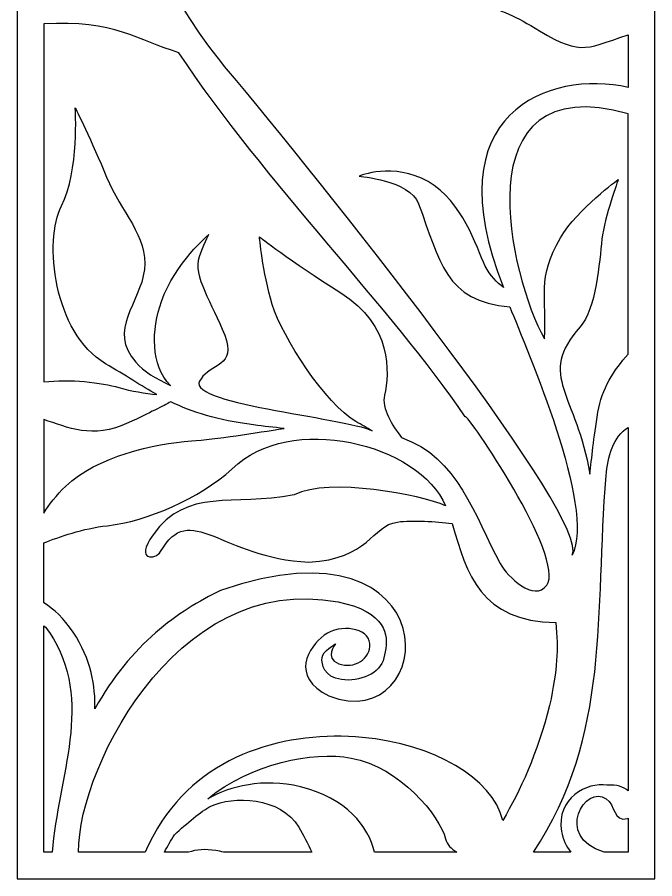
# Model space of a CAD drawing. Header units: centimetres. Extents: x -49 to 17, y -124 to 110.
# Drawn here: x -49.5 to 17.3, y -123.6 to -33.3 of the extents above; entities that cross this region are included whole.
import ezdxf

# ---------------------------------------------------------------- set-up
doc = ezdxf.new("R2010")
doc.units = ezdxf.units.CM
doc.header["$MEASUREMENT"] = 0
doc.layers.add('layer 1', color=7, linetype='Continuous')

msp = doc.modelspace()

# ---------------------------------------------------------------- linework, layer by layer
at = {"layer": 'layer 1', "color": 141}
for points, knots in [([(14.53017, -123.61049), (14.53017, -123.61049), (2.59773, -123.61049), (2.59773, -123.61049), (2.59773, -123.61049), (2.59773, -123.61049), (-3.28819, -123.61049), (-3.28819, -123.61049), (-3.28819, -123.61049), (-3.28819, -123.61049), (-11.98236, -123.61049), (-11.98236, -123.61049), (-11.98236, -123.61049), (-11.98236, -123.61049), (-17.14743, -123.61049), (-17.14743, -123.61049), (-17.14743, -123.61049), (-17.14743, -123.61049), (-24.10358, -123.61049), (-24.10358, -123.61049), (-24.10358, -123.61049), (-24.10358, -123.61049), (-29.57331, -123.61049), (-29.57331, -123.61049), (-29.57331, -123.61049), (-29.57331, -123.61049), (-33.49654, -123.61049), (-33.49654, -123.61049), (-33.49654, -123.61049), (-33.49654, -123.61049), (-35.16635, -123.61049), (-35.16635, -123.61049), (-35.16635, -123.61049), (-35.16635, -123.61049), (-35.2209, -123.61049), (-35.2209, -123.61049), (-35.2209, -123.61049), (-35.2209, -123.61049), (-37.13252, -123.61049), (-37.13252, -123.61049), (-37.13252, -123.61049), (-37.13252, -123.61049), (-43.0634, -123.61049), (-43.0634, -123.61049), (-43.0634, -123.61049), (-43.0634, -123.61049), (-45.85466, -123.61049), (-45.85466, -123.61049), (-45.85466, -123.61049), (-45.85466, -123.61049), (-46.70176, -123.61049), (-46.70176, -123.61049), (-46.70176, -123.61049), (-46.70176, -123.61049), (-49.48503, -123.61049), (-49.48503, -123.61049), (-49.48503, -123.61049), (-49.48503, -123.61049), (-49.48503, -120.82722), (-49.48503, -120.82722), (-49.48503, -120.82722), (-49.48503, -120.82722), (-49.48503, -95.26019), (-49.48503, -95.26019), (-49.48503, -95.26019), (-49.48503, -95.26019), (-49.48503, -93.63935), (-49.48503, -93.63935), (-49.48503, -93.63935), (-49.48503, -93.63935), (-49.48503, -75.21119), (-49.48503, -75.21119), (-49.48503, -75.21119), (-49.48503, -75.21119), (-49.48503, -72.286), (-49.48503, -72.286), (-49.48503, -72.286), (-49.48503, -72.286), (-49.48503, -33.89677), (-49.48503, -33.89677), (-49.48503, -33.89677), (-49.48503, -33.89677), (-49.48503, -32.11366), (-49.48503, -32.11366), (-49.48503, -32.11366), (-49.48503, -32.11366), (-49.48503, -27.23215), (-49.48503, -27.23215), (-49.48503, -27.23215), (-49.48503, -27.23215), (-49.48503, -24.23742), (-49.48503, -24.23742), (-49.48503, -24.23742), (-49.48503, -24.23742), (-49.48503, -15.8034), (-49.48503, -15.8034), (-49.48503, -15.8034), (-49.48503, -15.8034), (-49.48503, -13.69534), (-49.48503, -13.69534), (-49.48503, -13.69534), (-49.48503, -13.69534), (-49.48503, -11.50482), (-49.48503, -11.50482), (-49.48503, -11.50482), (-49.48503, -11.50482), (-49.48503, -10.71672), (-49.48503, -10.71672), (-49.48503, -10.71672), (-49.48503, -10.71672), (-49.48503, 0.79151), (-49.48503, 0.79151), (-49.48503, 0.79151), (-49.48503, 0.79151), (-49.48503, 7.53074), (-49.48503, 7.53074), (-49.48503, 7.53074), (-49.48503, 7.53074), (-49.48503, 28.84719), (-49.48503, 28.84719), (-49.48503, 28.84719), (-49.48503, 28.84719), (-49.48503, 33.58481), (-49.48503, 33.58481), (-49.48503, 33.58481), (-49.48503, 33.58481), (-49.48503, 71.41688), (-49.48503, 71.41688), (-49.48503, 71.41688), (-49.48503, 71.41688), (-49.48503, 73.51096), (-49.48503, 73.51096), (-49.48503, 73.51096), (-49.48503, 73.51096), (-49.48503, 88.22528), (-49.48503, 88.22528), (-49.48503, 88.22528), (-49.48503, 88.22528), (-49.48503, 90.2775), (-49.48503, 90.2775), (-49.48503, 90.2775), (-49.48503, 90.2775), (-49.48503, 93.26028), (-49.48503, 93.26028), (-49.48503, 93.26028), (-49.48503, 93.26028), (-49.48503, 97.80154), (-49.48503, 97.80154), (-49.48503, 97.80154), (-49.48503, 97.80154), (-49.48503, 107.40089), (-49.48503, 107.40089), (-49.48503, 107.40089), (-49.48503, 107.40089), (-49.48503, 110.18416), (-49.48503, 110.18416), (-49.48503, 110.18416), (-49.48503, 110.18416), (-46.70176, 110.18416), (-46.70176, 110.18416), (-46.70176, 110.18416), (-46.70176, 110.18416), (-22.59126, 110.18416), (-22.59126, 110.18416), (-22.59126, 110.18416), (-22.59126, 110.18416), (-20.7396, 110.18416), (-20.7396, 110.18416), (-20.7396, 110.18416), (-20.7396, 110.18416), (-18.30544, 110.18416), (-18.30544, 110.18416), (-18.30544, 110.18416), (-18.30544, 110.18416), (-15.38807, 110.18416), (-15.38807, 110.18416), (-15.38807, 110.18416), (-15.38807, 110.18416), (-8.41388, 110.18416), (-8.41388, 110.18416), (-8.41388, 110.18416), (-8.41388, 110.18416), (-4.50424, 110.18416), (-4.50424, 110.18416), (-4.50424, 110.18416), (-4.50424, 110.18416), (14.53017, 110.18416), (14.53017, 110.18416), (14.53017, 110.18416), (14.53017, 110.18416), (17.31344, 110.18416), (17.31344, 110.18416), (17.31344, 110.18416), (17.31344, 110.18416), (17.31344, 107.40089), (17.31344, 107.40089), (17.31344, 107.40089), (17.31344, 107.40089), (17.31344, 95.89202), (17.31344, 95.89202), (17.31344, 95.89202), (17.31344, 95.89202), (17.31344, 91.40021), (17.31344, 91.40021), (17.31344, 91.40021), (17.31344, 91.40021), (17.31344, 82.64008), (17.31344, 82.64008), (17.31344, 82.64008), (17.31344, 82.64008), (17.31344, 79.666), (17.31344, 79.666), (17.31344, 79.666), (17.31344, 79.666), (17.31344, 69.77913), (17.31344, 69.77913), (17.31344, 69.77913), (17.31344, 69.77913), (17.31344, 66.06603), (17.31344, 66.06603), (17.31344, 66.06603), (17.31344, 66.06603), (17.31344, 59.00961), (17.31344, 59.00961), (17.31344, 59.00961), (17.31344, 59.00961), (17.31344, 56.39298), (17.31344, 56.39298), (17.31344, 56.39298), (17.31344, 56.39298), (17.31344, 33.24182), (17.31344, 33.24182), (17.31344, 33.24182), (17.31344, 33.24182), (17.31344, 29.05725), (17.31344, 29.05725), (17.31344, 29.05725), (17.31344, 29.05725), (17.31344, 3.33801), (17.31344, 3.33801), (17.31344, 3.33801), (17.31344, 3.33801), (17.31344, -0.15271), (17.31344, -0.15271), (17.31344, -0.15271), (17.31344, -0.15271), (17.31344, -3.89104), (17.31344, -3.89104), (17.31344, -3.89104), (17.31344, -3.89104), (17.31344, -4.10436), (17.31344, -4.10436), (17.31344, -4.10436), (17.31344, -4.10436), (17.31344, -14.19958), (17.31344, -14.19958), (17.31344, -14.19958), (17.31344, -14.19958), (17.31344, -19.89128), (17.31344, -19.89128), (17.31344, -19.89128), (17.31344, -19.89128), (17.31344, -20.4491), (17.31344, -20.4491), (17.31344, -20.4491), (17.31344, -20.4491), (17.31344, -21.46833), (17.31344, -21.46833), (17.31344, -21.46833), (17.31344, -21.46833), (17.31344, -23.10727), (17.31344, -23.10727), (17.31344, -23.10727), (17.31344, -23.10727), (17.31344, -28.06078), (17.31344, -28.06078), (17.31344, -28.06078), (17.31344, -28.06078), (17.31344, -32.46795), (17.31344, -32.46795), (17.31344, -32.46795), (17.31344, -32.46795), (17.31344, -34.46588), (17.31344, -34.46588), (17.31344, -34.46588), (17.31344, -34.46588), (17.31344, -41.5992), (17.31344, -41.5992), (17.31344, -41.5992), (17.31344, -41.5992), (17.31344, -45.99986), (17.31344, -45.99986), (17.31344, -45.99986), (17.31344, -45.99986), (17.31344, -66.07031), (17.31344, -66.07031), (17.31344, -66.07031), (17.31344, -66.07031), (17.31344, -73.65919), (17.31344, -73.65919), (17.31344, -73.65919), (17.31344, -73.65919), (17.31344, -120.82722), (17.31344, -120.82722), (17.31344, -120.82722), (17.31344, -120.82722), (17.31344, -121.30969), (17.31344, -121.30969), (17.31344, -121.30969), (17.31344, -121.30969), (17.31344, -123.03151), (17.31344, -123.03151), (17.31344, -123.03151), (17.31344, -123.03151), (17.31344, -123.61049), (17.31344, -123.61049), (17.31344, -123.61049), (17.31344, -123.61049), (14.53017, -123.61049), (14.53017, -123.61049)], [0, 0, 0, 0, 0.01234568, 0.01234568, 0.01234568, 0.01234568, 0.02469136, 0.02469136, 0.02469136, 0.02469136, 0.03703704, 0.03703704, 0.03703704, 0.03703704, 0.04938272, 0.04938272, 0.04938272, 0.04938272, 0.0617284, 0.0617284, 0.0617284, 0.0617284, 0.07407407, 0.07407407, 0.07407407, 0.07407407, 0.08641975, 0.08641975, 0.08641975, 0.08641975, 0.09876543, 0.09876543, 0.09876543, 0.09876543, 0.11111111, 0.11111111, 0.11111111, 0.11111111, 0.12345679, 0.12345679, 0.12345679, 0.12345679, 0.13580247, 0.13580247, 0.13580247, 0.13580247, 0.14814815, 0.14814815, 0.14814815, 0.14814815, 0.16049383, 0.16049383, 0.16049383, 0.16049383, 0.17283951, 0.17283951, 0.17283951, 0.17283951, 0.18518519, 0.18518519, 0.18518519, 0.18518519, 0.19753086, 0.19753086, 0.19753086, 0.19753086, 0.20987654, 0.20987654, 0.20987654, 0.20987654, 0.22222222, 0.22222222, 0.22222222, 0.22222222, 0.2345679, 0.2345679, 0.2345679, 0.2345679, 0.24691358, 0.24691358, 0.24691358, 0.24691358, 0.25925926, 0.25925926, 0.25925926, 0.25925926, 0.27160494, 0.27160494, 0.27160494, 0.27160494, 0.28395062, 0.28395062, 0.28395062, 0.28395062, 0.2962963, 0.2962963, 0.2962963, 0.2962963, 0.30864198, 0.30864198, 0.30864198, 0.30864198, 0.32098765, 0.32098765, 0.32098765, 0.32098765, 0.33333333, 0.33333333, 0.33333333, 0.33333333, 0.34567901, 0.34567901, 0.34567901, 0.34567901, 0.35802469, 0.35802469, 0.35802469, 0.35802469, 0.37037037, 0.37037037, 0.37037037, 0.37037037, 0.38271605, 0.38271605, 0.38271605, 0.38271605, 0.39506173, 0.39506173, 0.39506173, 0.39506173, 0.40740741, 0.40740741, 0.40740741, 0.40740741, 0.41975309, 0.41975309, 0.41975309, 0.41975309, 0.43209877, 0.43209877, 0.43209877, 0.43209877, 0.44444444, 0.44444444, 0.44444444, 0.44444444, 0.45679012, 0.45679012, 0.45679012, 0.45679012, 0.4691358, 0.4691358, 0.4691358, 0.4691358, 0.48148148, 0.48148148, 0.48148148, 0.48148148, 0.49382716, 0.49382716, 0.49382716, 0.49382716, 0.50617284, 0.50617284, 0.50617284, 0.50617284, 0.51851852, 0.51851852, 0.51851852, 0.51851852, 0.5308642, 0.5308642, 0.5308642, 0.5308642, 0.54320988, 0.54320988, 0.54320988, 0.54320988, 0.55555556, 0.55555556, 0.55555556, 0.55555556, 0.56790123, 0.56790123, 0.56790123, 0.56790123, 0.58024691, 0.58024691, 0.58024691, 0.58024691, 0.59259259, 0.59259259, 0.59259259, 0.59259259, 0.60493827, 0.60493827, 0.60493827, 0.60493827, 0.61728395, 0.61728395, 0.61728395, 0.61728395, 0.62962963, 0.62962963, 0.62962963, 0.62962963, 0.64197531, 0.64197531, 0.64197531, 0.64197531, 0.65432099, 0.65432099, 0.65432099, 0.65432099, 0.66666667, 0.66666667, 0.66666667, 0.66666667, 0.67901235, 0.67901235, 0.67901235, 0.67901235, 0.69135802, 0.69135802, 0.69135802, 0.69135802, 0.7037037, 0.7037037, 0.7037037, 0.7037037, 0.71604938, 0.71604938, 0.71604938, 0.71604938, 0.72839506, 0.72839506, 0.72839506, 0.72839506, 0.74074074, 0.74074074, 0.74074074, 0.74074074, 0.75308642, 0.75308642, 0.75308642, 0.75308642, 0.7654321, 0.7654321, 0.7654321, 0.7654321, 0.77777778, 0.77777778, 0.77777778, 0.77777778, 0.79012346, 0.79012346, 0.79012346, 0.79012346, 0.80246914, 0.80246914, 0.80246914, 0.80246914, 0.81481481, 0.81481481, 0.81481481, 0.81481481, 0.82716049, 0.82716049, 0.82716049, 0.82716049, 0.83950617, 0.83950617, 0.83950617, 0.83950617, 0.85185185, 0.85185185, 0.85185185, 0.85185185, 0.86419753, 0.86419753, 0.86419753, 0.86419753, 0.87654321, 0.87654321, 0.87654321, 0.87654321, 0.88888889, 0.88888889, 0.88888889, 0.88888889, 0.90123457, 0.90123457, 0.90123457, 0.90123457, 0.91358025, 0.91358025, 0.91358025, 0.91358025, 0.92592593, 0.92592593, 0.92592593, 0.92592593, 0.9382716, 0.9382716, 0.9382716, 0.9382716, 0.95061728, 0.95061728, 0.95061728, 0.95061728, 0.96296296, 0.96296296, 0.96296296, 0.96296296, 0.97530864, 0.97530864, 0.97530864, 0.97530864, 1, 1, 1, 1]), ([(14.53017, -35.14062), (9.64676, -36.79639), (9.54998, -37.35093), (4.3175, -34.19072), (4.3175, -34.19072), (2.08983, -32.8456), (0.69488, -32.48358), (-2.56177, -31.16542), (-2.56177, -31.16542), (-17.10479, -35.16437), (-29.45356, -29.09491), (-36.25117, -23.68669), (-36.25117, -23.68669), (-34.23839, -29.22277), (-31.06667, -34.71201), (-26.517, -39.93124), (-26.517, -39.93124), (-15.89628, -52.73195), (10.59836, -86.00864), (8.65361, -89.68697), (8.65361, -89.68697), (11.16389, -84.71003), (3.95014, -68.30299), (2.13432, -63.66965), (2.13432, -63.66965), (-4.68025, -63.08548), (-5.19769, -58.84532), (-7.4411, -52.85639), (-7.4411, -52.85639), (-8.36571, -50.38759), (-13.65639, -49.9685), (-13.65639, -49.9685), (-13.65639, -49.9685), (-13.65639, -49.9685), (-10.08067, -48.45526), (-6.44128, -50.53998), (-6.44128, -50.53998), (-2.80216, -52.62573), (-1.41093, -57.32682), (-0.4403, -59.3998), (-0.4403, -59.3998), (0.02513, -60.39369), (0.79849, -61.13403), (1.477, -61.63825), (1.477, -61.63825), (-5.91774, -43.27693), (6.2749, -38.80822), (14.53017, -40.66199), (14.53017, -40.66199), (14.53017, -40.66199), (14.53017, -35.14062), (14.53017, -35.14062)], [0, 0, 0, 0, 0.07142857, 0.07142857, 0.07142857, 0.07142857, 0.14285714, 0.14285714, 0.14285714, 0.14285714, 0.21428571, 0.21428571, 0.21428571, 0.21428571, 0.28571429, 0.28571429, 0.28571429, 0.28571429, 0.35714286, 0.35714286, 0.35714286, 0.35714286, 0.42857143, 0.42857143, 0.42857143, 0.42857143, 0.5, 0.5, 0.5, 0.5, 0.57142857, 0.57142857, 0.57142857, 0.57142857, 0.64285714, 0.64285714, 0.64285714, 0.64285714, 0.71428571, 0.71428571, 0.71428571, 0.71428571, 0.78571429, 0.78571429, 0.78571429, 0.78571429, 0.85714286, 0.85714286, 0.85714286, 0.85714286, 1, 1, 1, 1]), ([(-32.56409, -37.02651), (-23.38944, -50.74988), (-10.34495, -63.70671), (-2.53487, -75.20301), (-2.53487, -75.20301), (-2.44466, -74.60546), (8.04633, -90.06806), (5.99738, -92.84924), (5.99738, -92.84924), (4.68972, -94.62427), (1.88018, -91.97833), (1.12413, -90.57636), (1.12413, -90.57636), (-1.55336, -85.61142), (-3.33066, -79.36952), (-9.21467, -77.3757), (-9.21467, -77.3757), (-10.20246, -76.09443), (-11.30739, -74.29393), (-11.00795, -72.93428), (-11.00795, -72.93428), (-10.48903, -70.57987), (-10.15041, -65.61688), (-15.5747, -62.19272), (-15.5747, -62.19272), (-20.99901, -58.76891), (-24.11104, -56.32605), (-24.11104, -56.32605), (-24.11104, -56.32605), (-24.11104, -56.32605), (-23.80663, -59.94354), (-22.75723, -63.41991), (-22.75723, -63.41991), (-21.70868, -66.89675), (-17.18185, -73.84239), (-14.00067, -75.69128), (-14.00067, -75.69128), (-13.41789, -76.02987), (-12.8431, -76.35331), (-12.29091, -76.65785), (-12.29091, -76.65785), (-15.17149, -75.22741), (-32.68034, -73.78187), (-30.2246, -71.21189), (-30.2246, -71.21189), (-29.31744, -69.68674), (-26.43184, -69.91511), (-27.74473, -66.61791), (-27.74473, -66.61791), (-29.05696, -63.32005), (-31.13786, -60.36008), (-30.42511, -58.42149), (-30.42511, -58.42149), (-29.71243, -56.48084), (-29.42568, -56.1049), (-29.42568, -56.1049), (-29.42568, -56.1049), (-29.42568, -56.1049), (-32.92218, -59.02136), (-34.37116, -63.09857), (-34.37116, -63.09857), (-35.42058, -66.05146), (-35.53414, -69.80217), (-33.4298, -71.89141), (-33.4298, -71.89141), (-34.95231, -71.20618), (-36.23847, -70.41352), (-37.06069, -69.4725), (-37.06069, -69.4725), (-40.05659, -66.04143), (-36.58212, -63.32214), (-36.16493, -59.76268), (-36.16493, -59.76268), (-35.7475, -56.2029), (-38.61899, -53.77939), (-40.12659, -50.06684), (-40.12659, -50.06684), (-41.63358, -46.35466), (-43.40379, -42.82063), (-43.40379, -42.82063), (-43.40379, -42.82063), (-43.40379, -42.82063), (-42.96573, -49.4425), (-44.84918, -53.08609), (-44.84918, -53.08609), (-46.73302, -56.72913), (-45.68062, -66.39338), (-40.23285, -69.62059), (-40.23285, -69.62059), (-38.14815, -70.85472), (-36.50787, -71.93586), (-34.84793, -72.85859), (-34.84793, -72.85859), (-36.05819, -72.72813), (-37.52849, -72.50624), (-38.82796, -72.12702), (-38.82796, -72.12702), (-40.66361, -71.59124), (-43.95912, -71.19452), (-46.70176, -71.53788), (-46.70176, -71.53788), (-46.70176, -71.53788), (-46.70176, -34.00538), (-46.70176, -34.00538), (-46.70176, -34.00538), (-39.31858, -33.5648), (-36.79396, -35.74607), (-32.56409, -37.02651)], [0, 0, 0, 0, 0.03571429, 0.03571429, 0.03571429, 0.03571429, 0.07142857, 0.07142857, 0.07142857, 0.07142857, 0.10714286, 0.10714286, 0.10714286, 0.10714286, 0.14285714, 0.14285714, 0.14285714, 0.14285714, 0.17857143, 0.17857143, 0.17857143, 0.17857143, 0.21428571, 0.21428571, 0.21428571, 0.21428571, 0.25, 0.25, 0.25, 0.25, 0.28571429, 0.28571429, 0.28571429, 0.28571429, 0.32142857, 0.32142857, 0.32142857, 0.32142857, 0.35714286, 0.35714286, 0.35714286, 0.35714286, 0.39285714, 0.39285714, 0.39285714, 0.39285714, 0.42857143, 0.42857143, 0.42857143, 0.42857143, 0.46428571, 0.46428571, 0.46428571, 0.46428571, 0.5, 0.5, 0.5, 0.5, 0.53571429, 0.53571429, 0.53571429, 0.53571429, 0.57142857, 0.57142857, 0.57142857, 0.57142857, 0.60714286, 0.60714286, 0.60714286, 0.60714286, 0.64285714, 0.64285714, 0.64285714, 0.64285714, 0.67857143, 0.67857143, 0.67857143, 0.67857143, 0.71428571, 0.71428571, 0.71428571, 0.71428571, 0.75, 0.75, 0.75, 0.75, 0.78571429, 0.78571429, 0.78571429, 0.78571429, 0.82142857, 0.82142857, 0.82142857, 0.82142857, 0.85714286, 0.85714286, 0.85714286, 0.85714286, 0.89285714, 0.89285714, 0.89285714, 0.89285714, 0.92857143, 0.92857143, 0.92857143, 0.92857143, 1, 1, 1, 1]), ([(14.53017, -43.41791), (14.53017, -43.41791), (14.53017, -68.62805), (14.53017, -68.62805), (14.53017, -68.62805), (13.03607, -70.26547), (11.77049, -72.26591), (11.35898, -74.7068), (11.35898, -74.7068), (10.89401, -77.46355), (10.72045, -79.55771), (10.50219, -81.21462), (10.50219, -81.21462), (9.19356, -72.8306), (4.87532, -70.93821), (9.49292, -65.77631), (9.49292, -65.77631), (11.16758, -63.91236), (11.50662, -58.94938), (11.78498, -56.57596), (11.78498, -56.57596), (12.06294, -54.20253), (13.48839, -50.32294), (13.48839, -50.32294), (13.48839, -50.32294), (13.48839, -50.32294), (9.24649, -53.38035), (7.43218, -56.43031), (7.43218, -56.43031), (4.95749, -60.59227), (6.01535, -62.75141), (5.75329, -67.00417), (5.75329, -67.00417), (2.17431, -60.69693), (-3.16678, -38.50287), (14.53017, -43.41791)], [0, 0, 0, 0, 0.1, 0.1, 0.1, 0.1, 0.2, 0.2, 0.2, 0.2, 0.3, 0.3, 0.3, 0.3, 0.4, 0.4, 0.4, 0.4, 0.5, 0.5, 0.5, 0.5, 0.6, 0.6, 0.6, 0.6, 0.7, 0.7, 0.7, 0.7, 0.8, 0.8, 0.8, 0.8, 1, 1, 1, 1]), ([(-46.70176, -85.28141), (-46.70176, -85.28141), (-46.70176, -75.48219), (-46.70176, -75.48219), (-46.70176, -75.48219), (-44.20267, -76.25345), (-41.663, -77.61293), (-37.80211, -75.80171), (-37.80211, -75.80171), (-35.55934, -74.74838), (-34.1941, -74.04994), (-33.39323, -73.61733), (-33.39323, -73.61733), (-31.12927, -74.7155), (-28.59884, -75.52937), (-24.72214, -76.03923), (-24.72214, -76.03923), (-23.64627, -76.18088), (-22.57919, -76.29703), (-21.52807, -76.40472), (-21.52807, -76.40472), (-24.41259, -76.87237), (-28.76354, -77.53751), (-31.23049, -77.71936), (-31.23049, -77.71936), (-35.14742, -78.00808), (-41.12855, -79.3292), (-44.40855, -82.464), (-44.40855, -82.464), (-45.39043, -83.40198), (-46.13714, -84.37636), (-46.70176, -85.28141)], [0, 0, 0, 0, 0.11111111, 0.11111111, 0.11111111, 0.11111111, 0.22222222, 0.22222222, 0.22222222, 0.22222222, 0.33333333, 0.33333333, 0.33333333, 0.33333333, 0.44444444, 0.44444444, 0.44444444, 0.44444444, 0.55555556, 0.55555556, 0.55555556, 0.55555556, 0.66666667, 0.66666667, 0.66666667, 0.66666667, 0.77777778, 0.77777778, 0.77777778, 0.77777778, 1, 1, 1, 1]), ([(-43.06408, -120.82722), (-43.06408, -120.82722), (-36.08296, -120.82722), (-36.08296, -120.82722), (-36.08296, -120.82722), (-35.70525, -119.98524), (-35.27071, -119.1446), (-34.77342, -118.30969), (-34.77342, -118.30969), (-30.04006, -110.3623), (-21.0649, -108.10607), (-13.32706, -108.79416), (-13.32706, -108.79416), (-5.89475, -109.4535), (0.32238, -113.06001), (1.38958, -117.48617), (1.38958, -117.48617), (3.22653, -114.41865), (4.97744, -110.48908), (6.30033, -105.44526), (6.30033, -105.44526), (7.10659, -101.5442), (7.21712, -99.65937), (6.95345, -96.74534), (6.95345, -96.74534), (-0.93396, -96.64885), (-2.3659, -91.6869), (-3.92021, -86.36719), (-3.92021, -86.36719), (-5.62019, -86.17683), (-8.03733, -85.98797), (-9.65157, -86.21601), (-9.65157, -86.21601), (-12.36675, -86.59955), (-12.58928, -90.11918), (-18.93544, -90.41461), (-18.93544, -90.41461), (-28.10901, -90.0186), (-31.39263, -83.86407), (-34.46282, -89.31618), (-34.46282, -89.31618), (-34.93847, -90.16102), (-37.26085, -90.38373), (-35.25166, -87.54702), (-35.25166, -87.54702), (-31.70664, -82.54135), (-26.94763, -84.6405), (-20.48295, -83.3618), (-20.48295, -83.3618), (-16.75139, -81.49068), (-7.17515, -83.38366), (-4.59925, -84.50969), (-4.59925, -84.50969), (-7.35392, -78.02959), (-20.92843, -74.63017), (-26.96125, -80.6524), (-26.96125, -80.6524), (-30.48219, -83.76784), (-35.8579, -86.13572), (-40.03846, -86.60273), (-40.03846, -86.60273), (-42.58729, -86.8871), (-45.11588, -87.76674), (-46.70176, -88.41026), (-46.70176, -88.41026), (-46.70176, -88.41026), (-46.70176, -94.67902), (-46.70176, -94.67902), (-46.70176, -94.67902), (-45.64948, -95.33158), (-44.60713, -96.31508), (-43.6353, -97.75027), (-43.6353, -97.75027), (-41.71095, -100.59269), (-41.28507, -103.54241), (-41.34793, -105.80149), (-41.34793, -105.80149), (-37.57119, -98.99534), (-32.60644, -95.53527), (-28.19104, -93.40196), (-28.19104, -93.40196), (-3.81341, -84.93034), (-5.31385, -108.80151), (-16.84916, -104.45244), (-16.84916, -104.45244), (-20.91893, -102.39888), (-18.99576, -99.33339), (-17.31037, -98.08495), (-17.31037, -98.08495), (-15.62562, -96.83659), (-12.69143, -97.31726), (-12.54823, -98.94995), (-12.54823, -98.94995), (-12.40373, -100.58057), (-14.2038, -101.67145), (-15.80118, -101.06914), (-15.80118, -101.06914), (-17.39988, -100.46731), (-16.13329, -98.99867), (-16.13329, -98.99867), (-16.13329, -98.99867), (-16.13329, -98.99867), (-17.51039, -99.77698), (-17.55233, -100.43518), (-17.55233, -100.43518), (-17.59337, -101.0933), (-17.37231, -102.47566), (-15.50518, -102.73291), (-15.50518, -102.73291), (-13.63707, -102.99084), (-11.42079, -102.12015), (-11.06864, -100.45971), (-11.06864, -100.45971), (-10.71628, -98.7998), (-10.16836, -96.51207), (-14.24273, -94.99189), (-14.24273, -94.99189), (-31.85618, -89.99863), (-43.10992, -111.56095), (-43.06408, -120.82722)], [0, 0, 0, 0, 0.03225806, 0.03225806, 0.03225806, 0.03225806, 0.06451613, 0.06451613, 0.06451613, 0.06451613, 0.09677419, 0.09677419, 0.09677419, 0.09677419, 0.12903226, 0.12903226, 0.12903226, 0.12903226, 0.16129032, 0.16129032, 0.16129032, 0.16129032, 0.19354839, 0.19354839, 0.19354839, 0.19354839, 0.22580645, 0.22580645, 0.22580645, 0.22580645, 0.25806452, 0.25806452, 0.25806452, 0.25806452, 0.29032258, 0.29032258, 0.29032258, 0.29032258, 0.32258065, 0.32258065, 0.32258065, 0.32258065, 0.35483871, 0.35483871, 0.35483871, 0.35483871, 0.38709677, 0.38709677, 0.38709677, 0.38709677, 0.41935484, 0.41935484, 0.41935484, 0.41935484, 0.4516129, 0.4516129, 0.4516129, 0.4516129, 0.48387097, 0.48387097, 0.48387097, 0.48387097, 0.51612903, 0.51612903, 0.51612903, 0.51612903, 0.5483871, 0.5483871, 0.5483871, 0.5483871, 0.58064516, 0.58064516, 0.58064516, 0.58064516, 0.61290323, 0.61290323, 0.61290323, 0.61290323, 0.64516129, 0.64516129, 0.64516129, 0.64516129, 0.67741935, 0.67741935, 0.67741935, 0.67741935, 0.70967742, 0.70967742, 0.70967742, 0.70967742, 0.74193548, 0.74193548, 0.74193548, 0.74193548, 0.77419355, 0.77419355, 0.77419355, 0.77419355, 0.80645161, 0.80645161, 0.80645161, 0.80645161, 0.83870968, 0.83870968, 0.83870968, 0.83870968, 0.87096774, 0.87096774, 0.87096774, 0.87096774, 0.90322581, 0.90322581, 0.90322581, 0.90322581, 0.93548387, 0.93548387, 0.93548387, 0.93548387, 1, 1, 1, 1]), ([(4.60918, -120.82722), (4.60918, -120.82722), (8.52844, -120.82722), (8.52844, -120.82722), (8.52844, -120.82722), (8.01536, -120.19154), (7.67763, -119.45758), (7.54645, -118.65495), (7.54645, -118.65495), (6.95575, -115.17559), (10.24041, -113.43848), (12.30236, -113.80791), (12.30236, -113.80791), (13.31102, -113.7232), (14.04362, -113.98397), (14.53017, -114.39699), (14.53017, -114.39699), (14.53017, -114.39699), (14.53017, -76.32214), (14.53017, -76.32214), (14.53017, -76.32214), (12.97042, -77.18732), (12.36283, -79.43964), (12.20861, -81.34588), (12.20861, -81.34588), (11.03458, -95.85738), (12.74395, -108.50239), (4.60918, -120.82722)], [0, 0, 0, 0, 0.125, 0.125, 0.125, 0.125, 0.25, 0.25, 0.25, 0.25, 0.375, 0.375, 0.375, 0.375, 0.5, 0.5, 0.5, 0.5, 0.625, 0.625, 0.625, 0.625, 0.75, 0.75, 0.75, 0.75, 1, 1, 1, 1]), ([(-46.70176, -120.82722), (-46.70176, -120.82722), (-45.81481, -120.82722), (-45.81481, -120.82722), (-45.81481, -120.82722), (-45.25419, -112.90999), (-41.33333, -104.99462), (-46.1026, -97.78968), (-46.1026, -97.78968), (-46.27839, -97.5461), (-46.47971, -97.31046), (-46.70176, -97.08529), (-46.70176, -97.08529), (-46.70176, -97.08529), (-46.70176, -120.82722), (-46.70176, -120.82722)], [0, 0, 0, 0, 0.2, 0.2, 0.2, 0.2, 0.4, 0.4, 0.4, 0.4, 0.6, 0.6, 0.6, 0.6, 1, 1, 1, 1]), ([(-12.04825, -120.82722), (-12.04825, -120.82722), (-3.41405, -120.82722), (-3.41405, -120.82722), (-3.41405, -120.82722), (-4.02298, -120.48256), (-4.47998, -119.99709), (-4.61369, -119.42655), (-4.61369, -119.42655), (-5.17275, -117.0417), (-9.41529, -111.8823), (-14.48312, -110.95301), (-14.48312, -110.95301), (-18.57763, -110.2037), (-24.89717, -111.51611), (-29.52667, -115.21582), (-29.52667, -115.21582), (-27.10985, -113.91592), (-23.82391, -113.0143), (-19.80015, -113.97502), (-19.80015, -113.97502), (-15.00173, -115.12205), (-12.69406, -118.13986), (-12.04825, -120.82722)], [0, 0, 0, 0, 0.14285714, 0.14285714, 0.14285714, 0.14285714, 0.28571429, 0.28571429, 0.28571429, 0.28571429, 0.42857143, 0.42857143, 0.42857143, 0.42857143, 0.57142857, 0.57142857, 0.57142857, 0.57142857, 0.71428571, 0.71428571, 0.71428571, 0.71428571, 1, 1, 1, 1]), ([(12.01622, -120.82722), (12.01622, -120.82722), (14.53017, -120.82722), (14.53017, -120.82722), (14.53017, -120.82722), (14.53017, -120.82722), (14.53017, -117.26397), (14.53017, -117.26397), (14.53017, -117.26397), (14.50509, -117.27361), (14.4796, -117.28263), (14.45335, -117.29053), (14.45335, -117.29053), (12.96807, -117.73527), (13.21118, -115.83111), (12.21696, -115.23867), (12.21696, -115.23867), (10.10578, -113.62826), (6.65446, -119.19468), (12.01622, -120.82722)], [0, 0, 0, 0, 0.16666667, 0.16666667, 0.16666667, 0.16666667, 0.33333333, 0.33333333, 0.33333333, 0.33333333, 0.5, 0.5, 0.5, 0.5, 0.66666667, 0.66666667, 0.66666667, 0.66666667, 1, 1, 1, 1]), ([(-34.06102, -120.82722), (-34.06102, -120.82722), (-31.54855, -120.82722), (-31.54855, -120.82722), (-31.54855, -120.82722), (-30.70551, -120.56095), (-29.75434, -120.47475), (-28.68528, -120.65354), (-28.68528, -120.65354), (-28.39715, -120.70177), (-28.12369, -120.76003), (-27.86415, -120.82722), (-27.86415, -120.82722), (-27.86415, -120.82722), (-18.61825, -120.82722), (-18.61825, -120.82722), (-18.61825, -120.82722), (-19.0547, -119.92322), (-19.49405, -119.0121), (-19.97722, -118.20899), (-19.97722, -118.20899), (-21.90451, -115.00188), (-26.8987, -114.8903), (-29.19371, -116.01076), (-29.19371, -116.01076), (-30.2562, -116.53048), (-31.72527, -117.79582), (-32.99609, -119.00386), (-32.99609, -119.00386), (-33.38608, -119.5903), (-33.74061, -120.19889), (-34.06102, -120.82722)], [0, 0, 0, 0, 0.11111111, 0.11111111, 0.11111111, 0.11111111, 0.22222222, 0.22222222, 0.22222222, 0.22222222, 0.33333333, 0.33333333, 0.33333333, 0.33333333, 0.44444444, 0.44444444, 0.44444444, 0.44444444, 0.55555556, 0.55555556, 0.55555556, 0.55555556, 0.66666667, 0.66666667, 0.66666667, 0.66666667, 0.77777778, 0.77777778, 0.77777778, 0.77777778, 1, 1, 1, 1])]:
    msp.add_open_spline(points, degree=3, knots=knots, dxfattribs=at)

doc.saveas('drawing.dxf')
